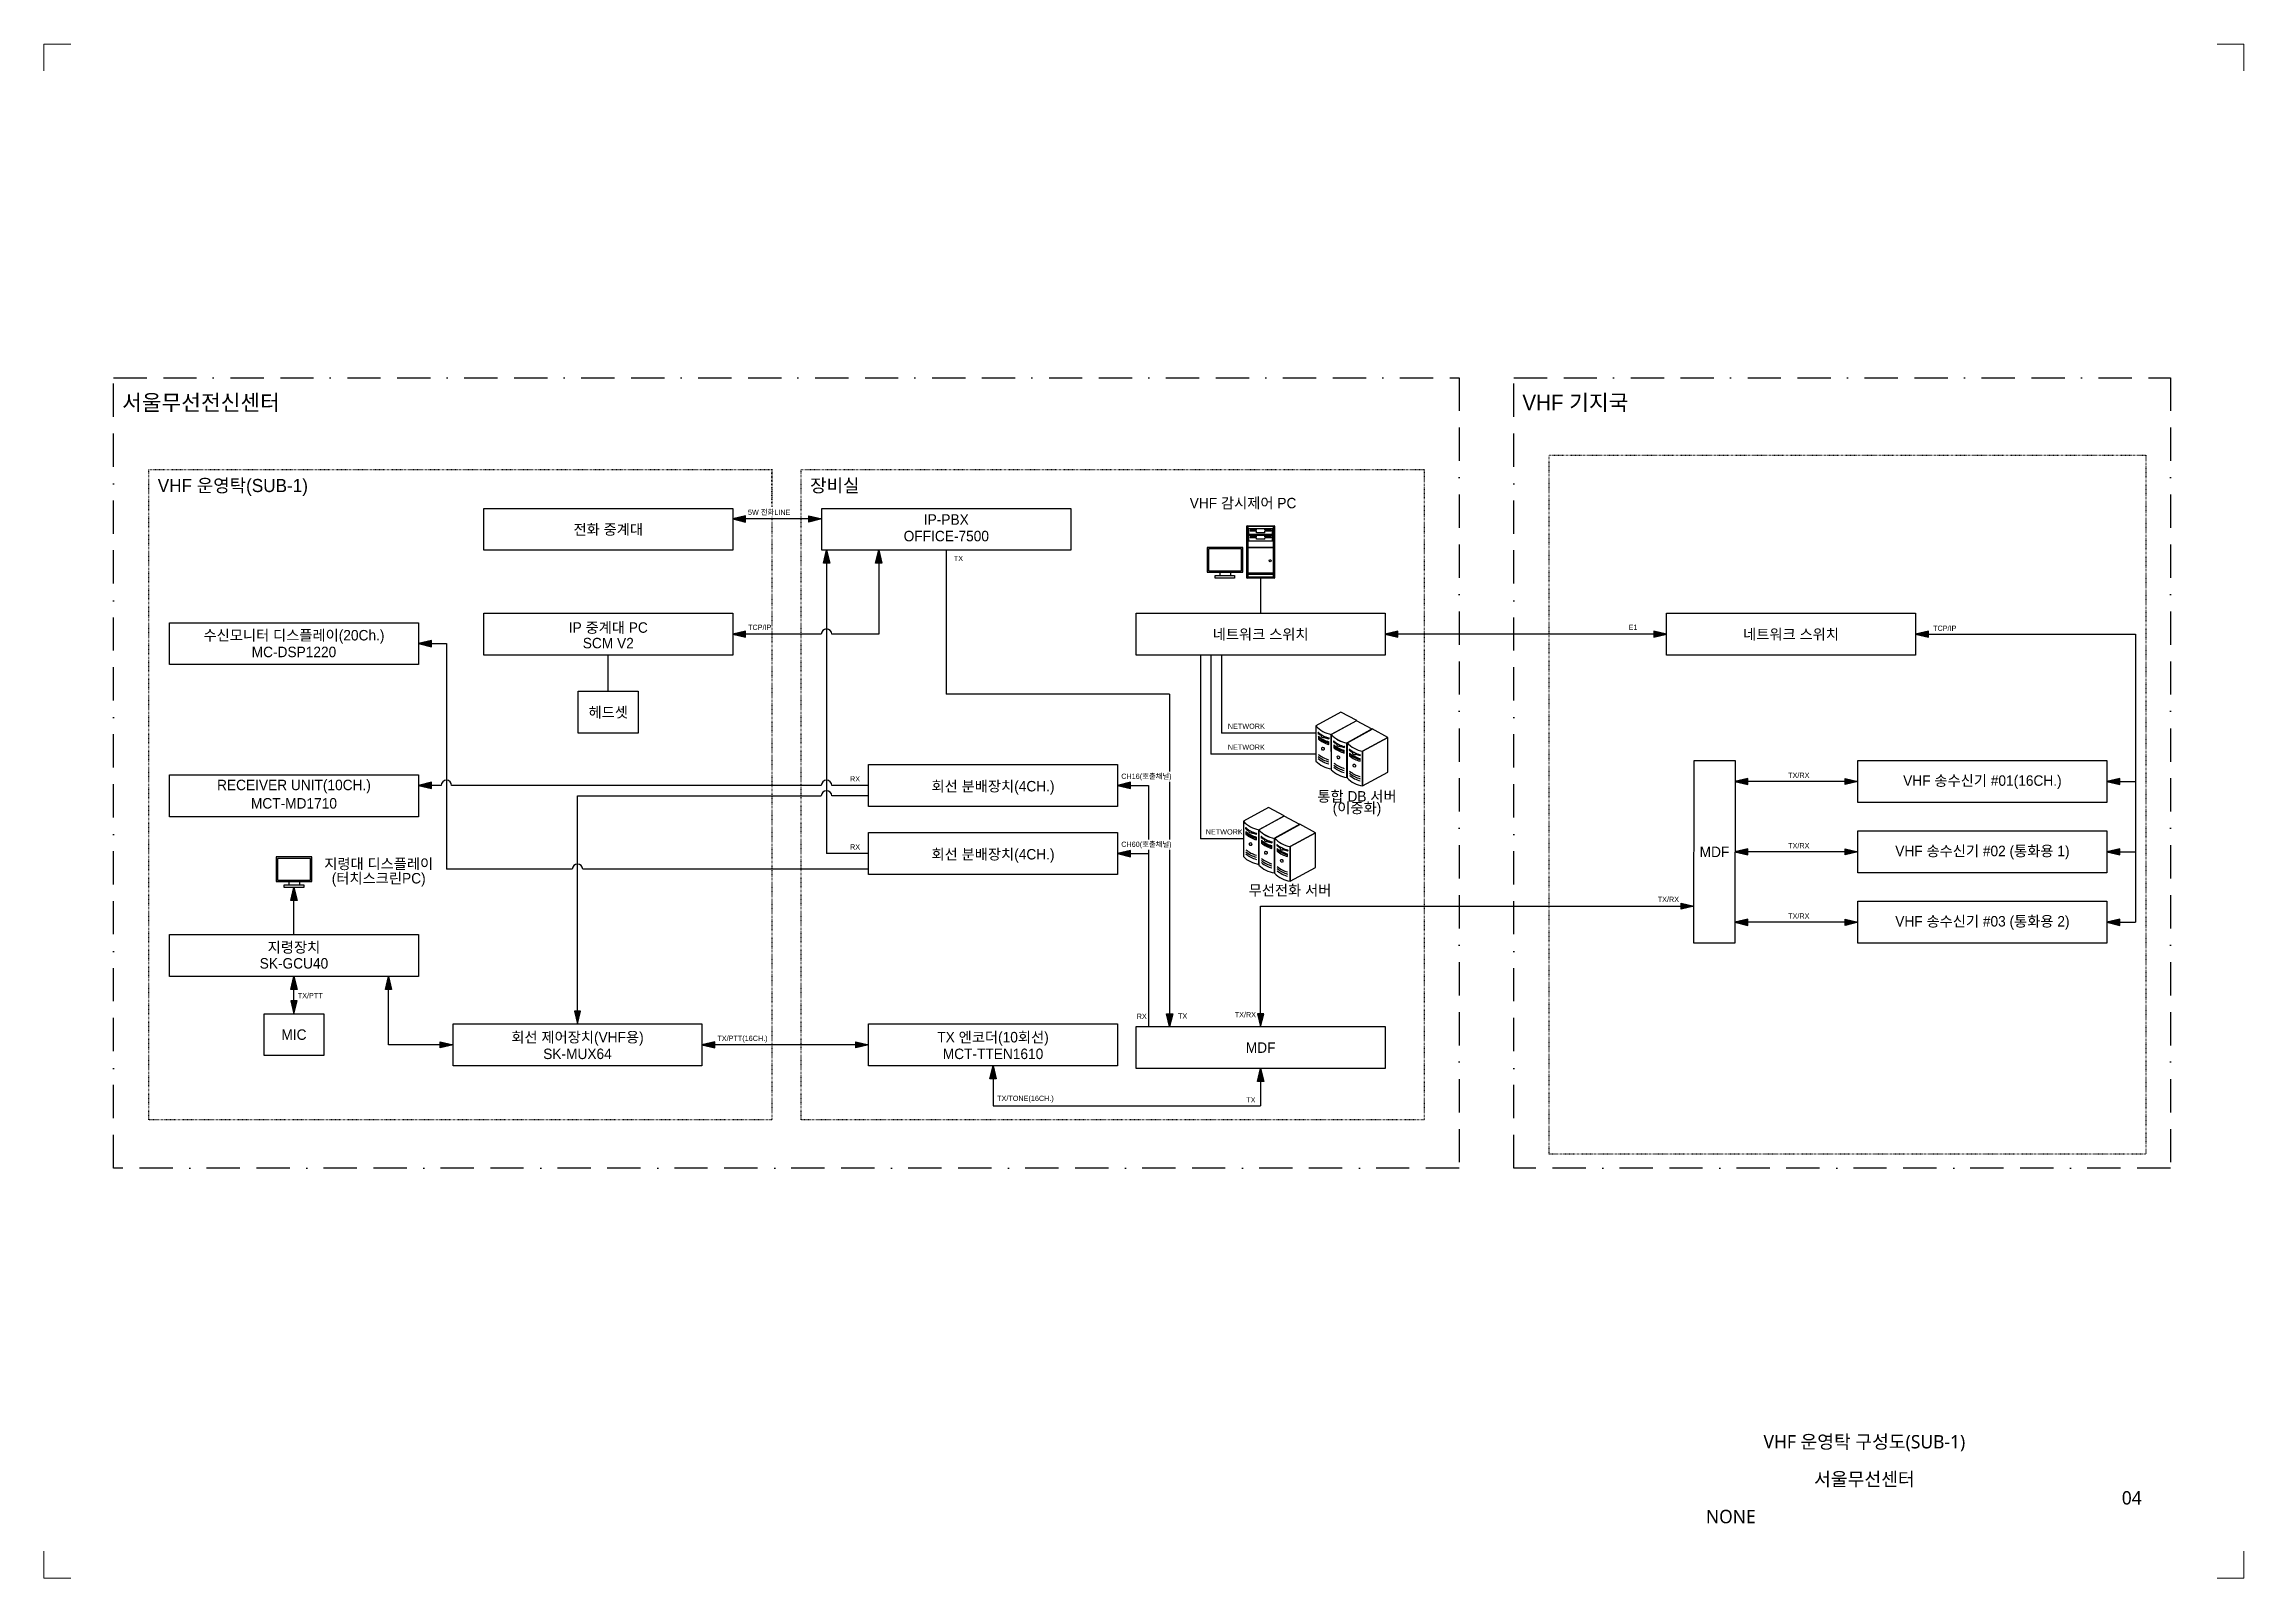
# Model space of a CAD drawing. Header units: millimetres. Extents: x 2500 to 2920, y 611 to 904.
import ezdxf
from ezdxf.enums import TextEntityAlignment as Align
from ezdxf.lldxf.tags import DXFTag

# ---------------------------------------------------------------- set-up
doc = ezdxf.new("R2010")
doc.units = ezdxf.units.MM
doc.linetypes.add('ACAD_ISO07W100', pattern=[3, 0, -3])
doc.linetypes.add('BORDER2', pattern=[22.225, 6.35, -3.175, 6.35, -3.175, 0, -3.175])
doc.layers.add('7', color=7, linetype='Continuous')
doc.layers.add('G', color=3, linetype='Continuous')
doc.layers.add('E_SYM', color=4, linetype='Continuous', lineweight=25)
doc.layers.add('PONT', color=7, linetype='Continuous', plot=False)
doc.styles.add('$0$STYLE1', font='malgun.ttf')
doc.styles.add('STYLE1', font='malgun.ttf')
doc.styles.add('돋움', font='')
doc.styles.get('돋움').set_extended_font_data('Dotum')
tags = doc.linetypes.add('HIDDEN', pattern=[0.375, 0.25, -0.125]).pattern_tags.tags
tags[6:7] = [DXFTag(74, 4), DXFTag(75, 0), DXFTag(340, '0'), DXFTag(46, 1.0), DXFTag(50, 0.0), DXFTag(44, 0.0), DXFTag(45, 0.0)]
tags[4:5] = [DXFTag(74, 4), DXFTag(75, 0), DXFTag(340, '0'), DXFTag(46, 1.0), DXFTag(50, 0.0), DXFTag(44, 0.0), DXFTag(45, 0.0)]

# ---------------------------------------------------------------- blocks, each defined once
blk = doc.blocks.new('CONSOLE')
at = {"layer": 'E_SYM', "color": 7}
for p, q in [((1131.98, 266.48), (1131.98, 274.71)), ((1132.04, 274.77), (1136.34, 274.77)), ((1132.17, 274.67), (1132.04, 274.71)), ((1132.17, 274.67), (1132.17, 266.57)), ((1132.17, 274.67), (1136.2, 274.67)), ((1136.09, 274.26), (1132.3, 274.26)), ((1132.3, 273.35), (1132.3, 274.26)), ((1136.09, 273.35), (1132.3, 273.35)), ((1136.09, 273.22), (1132.3, 273.22)), ((1132.3, 272.31), (1132.3, 273.22)), ((1133.51, 274.03), (1132.53, 274.03)), ((1132.53, 274.03), (1132.53, 273.88)), ((1133.51, 273.88), (1132.53, 273.88)), ((1133.51, 274.03), (1133.51, 274.26)), ((1133.51, 273.65), (1133.51, 273.88)), ((1134.88, 273.65), (1133.51, 273.65)), ((1133.51, 272.99), (1133.51, 273.22)), ((1134.88, 274.03), (1134.88, 274.26)), ((1135.86, 274.03), (1134.88, 274.03)), ((1135.86, 273.88), (1134.88, 273.88)), ((1134.88, 273.65), (1134.88, 273.88)), ((1134.88, 272.99), (1134.88, 273.22)), ((1135.86, 274.03), (1135.86, 273.88)), ((1136.09, 273.35), (1136.09, 274.26)), ((1136.09, 272.31), (1136.09, 273.22)), ((1136.2, 274.67), (1136.34, 274.71)), ((1136.2, 274.67), (1136.2, 266.57)), ((1136.4, 274.71), (1136.4, 266.49)), ((1132.17, 271.34), (1136.2, 271.34)), ((1132.17, 271.27), (1136.2, 271.27)), ((1136.09, 272.31), (1132.3, 272.31)), ((1133.51, 272.99), (1132.53, 272.99)), ((1132.53, 272.99), (1132.53, 272.84)), ((1133.51, 272.84), (1132.53, 272.84)), ((1133.51, 272.62), (1133.51, 272.84)), ((1134.88, 272.62), (1133.51, 272.62)), ((1135.86, 272.99), (1134.88, 272.99)), ((1135.86, 272.84), (1134.88, 272.84)), ((1134.88, 272.62), (1134.88, 272.84)), ((1135.86, 272.99), (1135.86, 272.84)), ((1132.17, 266.57), (1132.04, 266.48)), ((1136.33, 266.42), (1132.04, 266.42)), ((1136.2, 266.57), (1132.17, 266.57)), ((1136.09, 267.21), (1132.3, 267.21)), ((1132.3, 267.02), (1132.3, 267.21)), ((1136.09, 267.02), (1132.3, 267.02)), ((1136.09, 267.02), (1136.09, 267.21)), ((1136.33, 266.49), (1136.2, 266.57))]:
    blk.add_line(p, q, dxfattribs=at)
blk.add_circle((1135.71, 269.19), 0.165, dxfattribs=at)
for centre, radius, start, end in [((1132.04, 274.71), 0.0575, 90, 180), ((1136.34, 274.71), 0.0575, 0, 90), ((1132.04, 266.48), 0.0575, 180, 270), ((1136.33, 266.49), 0.0681, 270, 0)]:
    blk.add_arc(centre, radius, start, end, dxfattribs=at)
blk = doc.blocks.new('A$C67844AE1')
at = {"layer": 'E_SYM', "color": 7, "ltscale": 3}
for p, q in [((2.44, 1.16), (2.44, 0.51)), ((4.47, 1.16), (4.47, 0.51))]:
    blk.add_line(p, q, dxfattribs=at)
for points in [[(6.84, 5.84), (0, 5.84), (0, 1.16), (6.84, 1.16)], [(6.58, 5.58), (0.26, 5.58), (0.26, 1.42), (6.58, 1.42)], [(1.57, 0.51), (5.27, 0.51), (5.27, 0), (1.57, 0)]]:
    blk.add_lwpolyline(points, close=True, dxfattribs=at)
at = {"layer": '7', "xscale": 1.199999999999818, "yscale": 1.200000000000045, "zscale": 1.2}
blk.add_blockref('CONSOLE', (-1350.79, -319.7), dxfattribs=at)
blk = doc.blocks.new('NMS1')
at = {"color": 7, "linetype": 'Continuous'}
for p, q in [((63669, 100603), (63031, 100255)), ((64068, 100390), (63669, 100603)), ((63031, 100257), (63031, 99362)), ((63095, 99992), (63095, 99923)), ((63095, 99991), (63095, 99921)), ((63095, 99977), (63095, 99960)), ((63361, 99785), (63361, 99854)), ((63361, 99784), (63361, 99853)), ((64062, 100384), (63423, 100037)), ((64062, 100384), (63423, 100037)), ((63423, 100037), (63424, 99143)), ((63424, 100039), (64068, 100390)), ((63425, 99163), (63424, 100039)), ((63424, 100038), (63424, 99143)), ((63817, 99820), (64461, 100171)), ((64462, 100177), (63824, 99829)), ((64462, 100177), (63824, 99829)), ((64461, 100171), (64062, 100384)), ((64217, 99613), (64861, 99963)), ((64861, 99963), (64462, 100177)), ((63361, 99823), (63361, 99841)), ((63487, 99773), (63487, 99704)), ((63487, 99772), (63487, 99702)), ((63487, 99758), (63487, 99741)), ((63753, 99566), (63753, 99635)), ((63753, 99565), (63753, 99634)), ((63753, 99604), (63753, 99622)), ((63817, 98944), (63817, 99820)), ((63824, 99830), (63824, 98936)), ((63824, 99829), (63824, 98936)), ((63887, 99566), (63887, 99496)), ((63887, 99565), (63887, 99495)), ((63887, 99551), (63887, 99534)), ((64153, 99358), (64153, 99428)), ((64153, 99357), (64153, 99427)), ((64153, 99397), (64153, 99414)), ((64217, 98736), (64217, 99613))]:
    blk.add_line(p, q, dxfattribs=at)
at = {"color": 153, "linetype": 'Continuous'}
for p, q in [((63669, 100603), (63031, 100256)), ((64068, 100390), (63669, 100603)), ((63031, 100256), (63031, 99362)), ((64461, 100171), (64062, 100384)), ((64861, 99963), (64462, 100177)), ((64861, 99084), (64861, 99963)), ((64217, 98736), (64861, 99084))]:
    blk.add_line(p, q, dxfattribs=at)
at = {"color": 5, "const_width": 14.8}
blk.add_lwpolyline([(63031, 99362), (63032, 100256), (63669, 100603), (64861, 99963), (64861, 99084), (64213, 98736, -0.162272), (63824, 98936, 0.290137), (63817, 98944, -0.164989), (63424, 99143, -0.54141), (63425, 99163, -0.164938)], format="xyb", close=True, dxfattribs=at)
at = {"color": 7, "linetype": 'Continuous'}
blk.add_lwpolyline([(64217, 99613), (64217, 98737), (64861, 99084), (64861, 99963)], close=True, dxfattribs=at)
for centre, major_axis, ratio, start_param, end_param in [((63556, 100667), (685, 0), 0.933867, -2.444308, -1.764246), ((63559, 100674), (693, 0), 0.933867, -2.437802, -1.766163), ((63093, 100079), (8.83, 0), 0.933867, -5.45458, -3.028221), ((63103, 100079), (19.2, 0), 0.933867, -3.049775, -2.101524), ((63541, 100530), (671, 0), 0.933867, -2.301859, -2.144298), ((63579, 100520), (745, 0), 0.933867, -2.278732, -1.868547), ((63579, 100518), (745, 0), 0.933867, -2.278732, -1.868547), ((63568, 100487), (722, 0), 0.933867, -2.285458, -1.861821), ((63534, 100411), (653, 0), 0.933867, -2.308155, -1.839124), ((63568, 100432), (722, 0), 0.933867, -2.285545, -1.861734), ((63568, 100430), (722, 0), 0.933867, -2.285545, -1.861734), ((63533, 100540), (653, 0), 0.933867, -2.299152, -1.840276), ((63234, 99991), (65.6, 0), 0.498566, -3.390679, -1.320681), ((63198, 99910), (1.6, -99.7), 0.608761, -4.20006, -2.6939), ((63541, 100530), (671, 0), 0.933867, -2.02441, -1.84542), ((63356, 99940), (13.6, 0), 0.933867, -1.349482, 1.349482), ((63952, 100455), (693, 0), 0.933867, -2.437802, -1.766163), ((63949, 100449), (685, 0), 0.933867, -2.444308, -1.764246), ((63486, 99860), (8.83, 0), 0.933867, -5.45458, -3.028221), ((63496, 99860), (19.2, 0), 0.933867, -3.049775, -2.101524), ((63926, 100321), (653, 0), 0.933867, -2.299152, -1.840276), ((63530, 99782), (672, 0), 0.933867, -2.408517, -1.728455), ((63510, 100143), (86, -764), 0.913331, -0.754749, -0.336894), ((63510, 100090), (86, -764), 0.913331, -0.754749, -0.336894), ((63510, 100036), (86, -764), 0.913331, -0.754749, -0.336894), ((63934, 100311), (671, 0), 0.933867, -2.301859, -2.144298), ((63972, 100301), (745, 0), 0.933867, -2.278732, -1.868547), ((63972, 100299), (745, 0), 0.933867, -2.278732, -1.868547), ((63960, 100268), (722, 0), 0.933867, -2.285458, -1.861821), ((63926, 100192), (653, 0), 0.933867, -2.308155, -1.839124), ((63960, 100213), (722, 0), 0.933867, -2.285545, -1.861734), ((63960, 100211), (722, 0), 0.933867, -2.285545, -1.861734), ((63903, 99924), (86, -764), 0.913331, -0.754749, -0.336894), ((63627, 99772), (65.6, 0), 0.498566, -3.390679, -1.320681), ((63591, 99691), (1.6, -99.7), 0.608761, -4.20006, -2.6939), ((63934, 100311), (671, 0), 0.933867, -2.02441, -1.84542), ((63749, 99721), (13.6, 0), 0.933867, -1.349482, 1.349482), ((64349, 100241), (685, 0), 0.933867, -2.444308, -1.764246), ((64352, 100248), (693, 0), 0.933867, -2.437802, -1.766163), ((63886, 99652), (8.83, 0), 0.933867, -5.45458, -3.028221), ((63896, 99653), (19.2, 0), 0.933867, -3.049775, -2.101524), ((64334, 100104), (671, 0), 0.933867, -2.301859, -2.144298), ((64372, 100093), (745, 0), 0.933867, -2.278732, -1.868547), ((64372, 100092), (745, 0), 0.933867, -2.278732, -1.868547), ((64361, 100060), (722, 0), 0.933867, -2.285458, -1.861821), ((64327, 99985), (653, 0), 0.933867, -2.308155, -1.839124), ((64360, 100005), (722, 0), 0.933867, -2.285545, -1.861734), ((64360, 100004), (722, 0), 0.933867, -2.285545, -1.861734), ((64326, 100113), (653, 0), 0.933867, -2.299152, -1.840276), ((64027, 99565), (65.6, 0), 0.498566, -3.390679, -1.320681), ((63991, 99484), (1.6, -99.7), 0.608761, -4.20006, -2.6939), ((64334, 100104), (671, 0), 0.933867, -2.02441, -1.84542), ((64149, 99513), (13.6, 0), 0.933867, -1.349482, 1.349482), ((63923, 99563), (672, 0), 0.933867, -2.408517, -1.728455), ((63903, 99871), (86, -764), 0.913331, -0.754749, -0.336894), ((63903, 99817), (86, -764), 0.913331, -0.754749, -0.336894), ((64323, 99356), (672, 0), 0.933867, -2.408517, -1.728455), ((64303, 99717), (86, -764), 0.913331, -0.754749, -0.336894), ((64303, 99663), (86, -764), 0.913331, -0.754749, -0.336894), ((64303, 99610), (86, -764), 0.913331, -0.754749, -0.336894)]:
    blk.add_ellipse(centre, major_axis=major_axis, ratio=ratio, start_param=start_param, end_param=end_param, dxfattribs=at)
at = {"color": 153, "linetype": 'Continuous'}
for centre in [(63530, 99782), (63923, 99563), (64323, 99356)]:
    blk.add_ellipse(centre, major_axis=(672, 0), ratio=0.933867, start_param=-2.408517, end_param=-1.728455, dxfattribs=at)
at = {"color": 7, "linetype": 'Continuous'}
for centre in [(63212, 99675), (63605, 99456), (64005, 99248)]:
    blk.add_ellipse(centre, major_axis=(14, -38.6), ratio=0.734381, dxfattribs=at)

msp = doc.modelspace()

# ---------------------------------------------------------------- hatches: boundary and pattern name
h = msp.add_hatch(color=256)
h.dxf.hatch_style = 1
h.paths.add_polyline_path([(2631.69, 813.47), (2634.15, 812.87), (2634.15, 814.06)])
h = msp.add_hatch(color=256)
h.dxf.hatch_style = 1
h.paths.add_polyline_path([(2648.7, 813.47), (2646.24, 812.87), (2646.24, 814.06)])
h = msp.add_hatch(color=256)
h.dxf.hatch_style = 1
h.paths.add_polyline_path([(2649.6, 807.47), (2650.2, 805), (2649, 805)])
h = msp.add_hatch(color=256)
h.dxf.hatch_style = 1
h.paths.add_polyline_path([(2659.55, 807.47), (2660.15, 805), (2658.95, 805)])
h = msp.add_hatch(color=256)
h.dxf.hatch_style = 1
h.paths.add_polyline_path([(2571.69, 789.65), (2574.15, 789.05), (2574.15, 790.25)])
h = msp.add_hatch(color=256)
h.dxf.hatch_style = 1
h.paths.add_polyline_path([(2631.69, 791.45), (2634.15, 790.85), (2634.15, 792.05)])
h = msp.add_hatch(color=256)
h.dxf.hatch_style = 1
h.paths.add_polyline_path([(2756.23, 791.45), (2758.69, 790.85), (2758.69, 792.05)])
h = msp.add_hatch(color=256)
h.dxf.hatch_style = 1
h.paths.add_polyline_path([(2809.97, 791.45), (2807.51, 792.05), (2807.51, 790.85)])
h = msp.add_hatch(color=256)
h.dxf.hatch_style = 1
h.paths.add_polyline_path([(2857.49, 791.45), (2859.95, 790.85), (2859.95, 792.05)])
h = msp.add_hatch(color=256)
h.dxf.hatch_style = 1
h.paths.add_polyline_path([(2571.69, 762.56), (2574.15, 761.96), (2574.15, 763.16)])
h = msp.add_hatch(color=256)
h.dxf.hatch_style = 1
h.paths.add_polyline_path([(2705.14, 762.56), (2707.6, 761.96), (2707.6, 763.16)])
h = msp.add_hatch(color=256)
h.dxf.hatch_style = 1
h.paths.add_polyline_path([(2823.02, 763.32), (2825.48, 762.72), (2825.48, 763.92)])
h = msp.add_hatch(color=256)
h.dxf.hatch_style = 1
h.paths.add_polyline_path([(2846.5, 763.32), (2844.04, 762.72), (2844.04, 763.92)])
h = msp.add_hatch(color=256)
h.dxf.hatch_style = 1
h.paths.add_polyline_path([(2894.02, 763.32), (2896.48, 762.72), (2896.48, 763.92)])
h = msp.add_hatch(color=256)
h.dxf.hatch_style = 1
h.paths.add_polyline_path([(2705.14, 749.56), (2707.6, 748.96), (2707.6, 750.16)])
h = msp.add_hatch(color=256)
h.dxf.hatch_style = 1
h.paths.add_polyline_path([(2823.02, 749.88), (2825.48, 749.29), (2825.48, 750.48)])
h = msp.add_hatch(color=256)
h.dxf.hatch_style = 1
h.paths.add_polyline_path([(2846.5, 749.88), (2844.04, 749.29), (2844.04, 750.48)])
h = msp.add_hatch(color=256)
h.dxf.hatch_style = 1
h.paths.add_polyline_path([(2894.02, 749.88), (2896.48, 749.29), (2896.48, 750.48)])
h = msp.add_hatch(color=256)
h.dxf.hatch_style = 1
h.paths.add_polyline_path([(2547.92, 743.06), (2548.52, 740.6), (2547.33, 740.6)])
h = msp.add_hatch(color=256)
h.dxf.hatch_style = 1
h.paths.add_polyline_path([(2815.19, 739.52), (2812.73, 738.92), (2812.73, 740.11)])
h = msp.add_hatch(color=256)
h.dxf.hatch_style = 1
h.paths.add_polyline_path([(2823.02, 736.45), (2825.48, 735.85), (2825.48, 737.05)])
h = msp.add_hatch(color=256)
h.dxf.hatch_style = 1
h.paths.add_polyline_path([(2846.5, 736.45), (2844.04, 735.85), (2844.04, 737.05)])
h = msp.add_hatch(color=256)
h.dxf.hatch_style = 1
h.paths.add_polyline_path([(2894.02, 736.45), (2896.48, 735.85), (2896.48, 737.05)])
h = msp.add_hatch(color=256)
h.dxf.hatch_style = 1
h.paths.add_polyline_path([(2547.92, 726.07), (2548.52, 723.6), (2547.33, 723.6)])
h = msp.add_hatch(color=256)
h.dxf.hatch_style = 1
h.paths.add_polyline_path([(2565.97, 726.07), (2566.57, 723.6), (2565.37, 723.6)])
h = msp.add_hatch(color=256)
h.dxf.hatch_style = 1
h.paths.add_polyline_path([(2547.92, 718.98), (2548.52, 721.44), (2547.33, 721.44)])
h = msp.add_hatch(color=256)
h.dxf.hatch_style = 1
h.paths.add_polyline_path([(2602.05, 717.02), (2602.65, 719.49), (2601.45, 719.49)])
h = msp.add_hatch(color=256)
h.dxf.hatch_style = 1
h.paths.add_polyline_path([(2715.08, 716.5), (2714.48, 718.96), (2715.68, 718.96)])
h = msp.add_hatch(color=256)
h.dxf.hatch_style = 1
h.paths.add_polyline_path([(2732.47, 716.5), (2733.07, 718.96), (2731.87, 718.96)])
h = msp.add_hatch(color=256)
h.dxf.hatch_style = 1
h.paths.add_polyline_path([(2578.29, 713.02), (2575.83, 712.43), (2575.83, 713.62)])
h = msp.add_hatch(color=256)
h.dxf.hatch_style = 1
h.paths.add_polyline_path([(2625.81, 713.02), (2628.27, 712.43), (2628.27, 713.62)])
h = msp.add_hatch(color=256)
h.dxf.hatch_style = 1
h.paths.add_polyline_path([(2657.62, 713.02), (2655.16, 712.43), (2655.16, 713.62)])
h = msp.add_hatch(color=256)
h.dxf.hatch_style = 1
h.paths.add_polyline_path([(2681.38, 709.02), (2681.98, 706.56), (2680.78, 706.56)])
h = msp.add_hatch(color=256)
h.dxf.hatch_style = 1
h.paths.add_polyline_path([(2732.47, 708.5), (2733.07, 706.04), (2731.87, 706.04)])

# ---------------------------------------------------------------- linework, layer by layer
for p, q in [((2648.7, 813.47), (2631.69, 813.47)), ((2649.6, 807.47), (2649.6, 749.56)), ((2659.55, 807.47), (2659.55, 791.45)), ((2672.46, 807.47), (2672.46, 779.99)), ((2732.47, 802.15), (2732.47, 795.45)), ((2571.69, 789.65), (2577.02, 789.65)), ((2577.02, 789.65), (2577.02, 746.56)), ((2648.6, 791.45), (2631.69, 791.45)), ((2659.55, 791.45), (2650.6, 791.45)), ((2857.49, 791.45), (2899.47, 791.45)), ((2899.47, 791.45), (2899.47, 736.45)), ((2607.93, 780.56), (2607.93, 787.45)), ((2720.99, 787.45), (2720.99, 752.37)), ((2722.99, 787.45), (2722.99, 768.55)), ((2724.99, 787.45), (2724.99, 772.55)), ((2715.08, 779.99), (2672.46, 779.99)), ((2715.08, 779.99), (2715.08, 765.21)), ((2743.01, 772.55), (2724.99, 772.55)), ((2743.01, 768.55), (2722.99, 768.55)), ((2576.02, 762.56), (2571.69, 762.56)), ((2648.6, 762.56), (2578.02, 762.56)), ((2602.05, 717.02), (2602.05, 760.56)), ((2602.05, 760.56), (2648.6, 760.56)), ((2657.62, 762.56), (2650.6, 762.56)), ((2657.62, 760.56), (2650.6, 760.56)), ((2705.14, 762.56), (2711.08, 762.56)), ((2711.08, 762.56), (2711.08, 752.22)), ((2715.08, 763.28), (2715.08, 752.22)), ((2846.5, 763.32), (2823.02, 763.32)), ((2894.02, 763.32), (2899.47, 763.32)), ((2729.18, 752.37), (2720.99, 752.37)), ((2657.62, 749.56), (2649.6, 749.56)), ((2705.14, 749.56), (2711.08, 749.56)), ((2711.08, 750.3), (2711.08, 716.5)), ((2715.08, 750.3), (2715.08, 716.5)), ((2846.5, 749.88), (2823.02, 749.88)), ((2894.02, 749.88), (2899.47, 749.88)), ((2601.05, 746.56), (2577.02, 746.56)), ((2657.62, 746.56), (2603.05, 746.56)), ((2547.92, 734.07), (2547.92, 743.06)), ((2846.5, 736.45), (2823.02, 736.45)), ((2894.02, 736.45), (2899.47, 736.45)), ((2547.92, 718.98), (2547.92, 726.07)), ((2565.97, 713.02), (2565.97, 726.07)), ((2578.29, 713.02), (2565.97, 713.02)), ((2657.62, 713.02), (2625.81, 713.02)), ((2681.38, 709.02), (2681.38, 701.39)), ((2732.47, 708.5), (2732.47, 701.39)), ((2681.38, 701.39), (2732.47, 701.39))]:
    msp.add_line(p, q)
at = {"linetype": 'HIDDEN', "ltscale": 10}
for p, q in [((2809.97, 791.45), (2756.23, 791.45)), ((2732.47, 739.52), (2815.19, 739.52)), ((2732.47, 716.5), (2732.47, 739.52))]:
    msp.add_line(p, q, dxfattribs=at)
at = {"linetype": 'BORDER2'}
for points in [[(2513.47, 840.43), (2770.37, 840.43), (2770.37, 689.49), (2513.47, 689.49)], [(2780.8, 840.43), (2906.15, 840.43), (2906.15, 689.49), (2780.8, 689.49)]]:
    msp.add_lwpolyline(points, close=True, dxfattribs=at)
at = {"flags": 128}
for points in [[(2631.69, 813.47), (2634.15, 812.87), (2634.15, 814.06)], [(2648.7, 813.47), (2646.24, 812.87), (2646.24, 814.06)], [(2649.6, 807.47), (2650.2, 805), (2649, 805)], [(2659.55, 807.47), (2660.15, 805), (2658.95, 805)], [(2571.69, 789.65), (2574.15, 789.05), (2574.15, 790.25)], [(2631.69, 791.45), (2634.15, 790.85), (2634.15, 792.05)], [(2756.23, 791.45), (2758.69, 790.85), (2758.69, 792.05)], [(2809.97, 791.45), (2807.51, 792.05), (2807.51, 790.85)], [(2857.49, 791.45), (2859.95, 790.85), (2859.95, 792.05)], [(2571.69, 762.56), (2574.15, 761.96), (2574.15, 763.16)], [(2705.14, 762.56), (2707.6, 761.96), (2707.6, 763.16)], [(2823.02, 763.32), (2825.48, 762.72), (2825.48, 763.92)], [(2846.5, 763.32), (2844.04, 762.72), (2844.04, 763.92)], [(2894.02, 763.32), (2896.48, 762.72), (2896.48, 763.92)], [(2705.14, 749.56), (2707.6, 748.96), (2707.6, 750.16)], [(2823.02, 749.88), (2825.48, 749.29), (2825.48, 750.48)], [(2846.5, 749.88), (2844.04, 749.29), (2844.04, 750.48)], [(2894.02, 749.88), (2896.48, 749.29), (2896.48, 750.48)], [(2547.92, 743.06), (2548.52, 740.6), (2547.33, 740.6)], [(2815.19, 739.52), (2812.73, 738.92), (2812.73, 740.11)], [(2823.02, 736.45), (2825.48, 735.85), (2825.48, 737.05)], [(2846.5, 736.45), (2844.04, 735.85), (2844.04, 737.05)], [(2894.02, 736.45), (2896.48, 735.85), (2896.48, 737.05)], [(2547.92, 726.07), (2548.52, 723.6), (2547.33, 723.6)], [(2565.97, 726.07), (2566.57, 723.6), (2565.37, 723.6)], [(2547.92, 718.98), (2548.52, 721.44), (2547.33, 721.44)], [(2602.05, 717.02), (2602.65, 719.49), (2601.45, 719.49)], [(2715.08, 716.5), (2714.48, 718.96), (2715.68, 718.96)], [(2732.47, 716.5), (2733.07, 718.96), (2731.87, 718.96)], [(2578.29, 713.02), (2575.83, 712.43), (2575.83, 713.62)], [(2625.81, 713.02), (2628.27, 712.43), (2628.27, 713.62)], [(2657.62, 713.02), (2655.16, 712.43), (2655.16, 713.62)], [(2681.38, 709.02), (2681.98, 706.56), (2680.78, 706.56)], [(2732.47, 708.5), (2733.07, 706.04), (2731.87, 706.04)]]:
    msp.add_lwpolyline(points, close=True, dxfattribs=at)
for centre in [(2649.6, 791.45), (2577.02, 762.56), (2649.6, 762.56), (2649.6, 760.56), (2602.05, 746.56)]:
    msp.add_arc(centre, 1, 0, 180)
at = {"layer": '7', "color": 7, "linetype": 'ACAD_ISO07W100', "ltscale": 0.05}
for points in [[(2787.53, 825.63), (2901.48, 825.63), (2901.48, 692.17), (2787.53, 692.17)], [(2644.74, 822.87), (2763.69, 822.87), (2763.69, 698.73), (2644.74, 698.73)]]:
    msp.add_lwpolyline(points, close=True, dxfattribs=at)
msp.add_lwpolyline([(2639.15, 813.87), (2639.15, 698.73), (2520.2, 698.73), (2520.2, 822.87), (2639.15, 822.87), (2639.15, 815.65)], dxfattribs=at)
at = {"layer": '7', "color": 7, "linetype": 'ACAD_ISO07W100', "ltscale": 0.2}
msp.add_lwpolyline([(2639.15, 822.87), (2639.15, 815.65)], dxfattribs=at)
at = {"layer": '7', "color": 7, "ltscale": 3}
for points in [[(2584.17, 815.47), (2631.69, 815.47), (2631.69, 807.47), (2584.17, 807.47)], [(2648.7, 815.47), (2696.22, 815.47), (2696.22, 807.47), (2648.7, 807.47)], [(2584.17, 795.45), (2631.69, 795.45), (2631.69, 787.45), (2584.17, 787.45)], [(2708.71, 795.45), (2756.23, 795.45), (2756.23, 787.45), (2708.71, 787.45)], [(2809.97, 795.45), (2857.49, 795.45), (2857.49, 787.45), (2809.97, 787.45)], [(2524.16, 793.65), (2571.69, 793.65), (2571.69, 785.65), (2524.16, 785.65)], [(2602.21, 780.56), (2613.65, 780.56), (2613.65, 772.56), (2602.21, 772.56)], [(2524.16, 764.56), (2571.69, 764.56), (2571.69, 756.56), (2524.16, 756.56)], [(2657.62, 766.56), (2705.14, 766.56), (2705.14, 758.56), (2657.62, 758.56)], [(2815.22, 767.32), (2823.04, 767.32), (2823.02, 732.45), (2815.19, 732.45)], [(2846.5, 767.32), (2894.02, 767.32), (2894.02, 759.32), (2846.5, 759.32)], [(2657.62, 753.56), (2705.14, 753.56), (2705.14, 745.56), (2657.62, 745.56)], [(2846.5, 753.88), (2894.02, 753.88), (2894.02, 745.88), (2846.5, 745.88)], [(2846.5, 740.45), (2894.02, 740.45), (2894.02, 732.45), (2846.5, 732.45)], [(2524.16, 734.07), (2571.69, 734.07), (2571.69, 726.07), (2524.16, 726.07)], [(2542.21, 718.98), (2553.64, 718.98), (2553.64, 710.98), (2542.21, 710.98)], [(2657.62, 717.02), (2705.14, 717.02), (2705.14, 709.02), (2657.62, 709.02)], [(2708.71, 716.5), (2756.23, 716.5), (2756.23, 708.5), (2708.71, 708.5)]]:
    msp.add_lwpolyline(points, close=True, dxfattribs=at)
at = {"layer": '7', "color": 7, "linetype": 'HIDDEN', "ltscale": 10}
msp.add_lwpolyline([(2578.29, 717.02), (2625.81, 717.02), (2625.81, 709.02), (2578.29, 709.02)], close=True, dxfattribs=at)
at = {"layer": 'E_SYM', "color": 7, "ltscale": 3}
for p, q in [((2546.94, 744.22), (2546.94, 743.57)), ((2548.97, 744.22), (2548.97, 743.57))]:
    msp.add_line(p, q, dxfattribs=at)
for points in [[(2551.34, 748.9), (2544.5, 748.9), (2544.5, 744.22), (2551.34, 744.22)], [(2551.08, 748.64), (2544.77, 748.64), (2544.77, 744.48), (2551.08, 744.48)], [(2546.07, 743.57), (2549.78, 743.57), (2549.78, 743.06), (2546.07, 743.06)]]:
    msp.add_lwpolyline(points, close=True, dxfattribs=at)
at = {"layer": 'PONT', "color": 7, "lineweight": 0}
for p, q in [((2500.2, 904.14), (2500.2, 904.14, 1.02)), ((2915.14, 904.16), (2915.14, 904.16, 1.02)), ((2920.2, 904.14), (2920.2, 904.14, 1.02)), ((2500.2, 611.21), (2500.2, 611.21, 1.02))]:
    msp.add_line(p, q, dxfattribs=at)
for points in [[(2500.2, 899.03), (2500.2, 904.14), (2505.3, 904.14)], [(2920.2, 899.03), (2920.2, 904.14), (2915.1, 904.14)], [(2505.3, 611.21), (2500.2, 611.21), (2500.2, 616.31)], [(2915.1, 611.21), (2920.2, 611.21), (2920.2, 616.31)]]:
    msp.add_lwpolyline(points, dxfattribs=at)

# ---------------------------------------------------------------- block references
msp.add_blockref('A$C67844AE1', (2722.23, 802.15))
at = {"layer": 'G', "transparency": 16777216, "xscale": 0.007529365457230597, "yscale": 0.007529365457003223, "zscale": 0.007529365457121352}
for p in [(2268.42, 19.08), (2254.59, 0.87)]:
    msp.add_blockref('NMS1', p, dxfattribs=at)

# ---------------------------------------------------------------- texts
at = {"color": 7, "style": '$0$STYLE1'}
for s, height, p in [('VHF 운영탁 구성도(SUB-1)', 2.5516, (2847.73, 637.23, 69.44)), ('서울무선센터', 2.552, (2847.73, 630.09, 69.44)), ('NONE', 2.552, (2822.22, 622.95, 69.44))]:
    msp.add_text(s, height=height, dxfattribs=at).set_placement(p, align=Align.MIDDLE_CENTER)
at = {"style": 'STYLE1'}
msp.add_text('04', height=2.552, dxfattribs=at).set_placement((2898.77, 626.52), align=Align.MIDDLE_CENTER)
at = {"layer": '7', "color": 7, "ltscale": 3, "style": '돋움'}
for s, height, p in [('서울무선전신센터', 3, (2515.11, 835.69)), ('VHF 기지국', 3, (2782.44, 835.69)), ('VHF 운영탁(SUB-1)', 2.5, (2521.92, 819.84)), ('장비실', 2.5, (2646.46, 819.84))]:
    msp.add_text(s, height=height, dxfattribs=at).set_placement(p, align=Align.MIDDLE_LEFT)
for s, height, p in [('5W 전화LINE', 1, (2638.64, 814.76)), ('VHF 감시제어 PC', 2, (2729.11, 816.51)), ('전화 중계대', 2, (2607.93, 811.47)), ('OFFICE-7500', 2, (2672.46, 810.19)), ('IP-PBX', 2, (2672.46, 813.35)), ('TX', 1, (2674.78, 805.91)), ('IP 중계대 PC', 2, (2607.93, 792.74)), ('수신모니터 디스플레이(20Ch.)', 2, (2547.92, 791.08)), ('SCM V2', 2, (2607.93, 789.75)), ('TCP/IP', 1, (2636.84, 792.78)), ('네트워크 스위치', 2, (2732.47, 791.45)), ('E1', 1, (2803.56, 792.78)), ('네트워크 스위치', 2, (2833.73, 791.45)), ('TCP/IP', 1, (2863.07, 792.61)), ('MC-DSP1220', 2, (2547.92, 788.06)), ('헤드셋', 2, (2607.93, 776.56)), ('NETWORK', 1, (2729.74, 773.87)), ('NETWORK', 1, (2729.74, 769.87)), ('CH16(호출채널)', 1, (2710.66, 764.25)), ('TX/RX', 1, (2835.21, 764.52)), ('VHF 송수신기 #01(16CH.)', 2, (2870.26, 763.32)), ('RECEIVER UNIT(10CH.)', 2, (2547.92, 762.41)), ('RX', 1, (2655.04, 763.82)), ('회선 분배장치(4CH.)', 2, (2681.38, 762.25)), ('통합 DB 서버', 2, (2750.86, 760.51)), ('MCT-MD1710', 2, (2547.92, 759.15)), ('(이중화)', 2, (2750.86, 758.1)), ('CH60(호출채널)', 1, (2710.66, 751.26)), ('NETWORK', 1, (2725.52, 753.7)), ('지령대 디스플레이', 2, (2564.1, 747.62)), ('RX', 1, (2655.04, 750.82)), ('회선 분배장치(4CH.)', 2, (2681.38, 749.25)), ('MDF', 2, (2819.11, 749.88)), ('TX/RX', 1, (2835.21, 751.08)), ('VHF 송수신기 #02 (통화용 1)', 2, (2870.26, 749.88)), ('(터치스크린PC)', 2, (2564.1, 744.67)), ('무선전화 서버', 2, (2738.07, 742.55)), ('TX/RX', 1, (2810.31, 740.83)), ('TX/RX', 1, (2835.21, 737.65)), ('VHF 송수신기 #03 (통화용 2)', 2, (2870.26, 736.45)), ('지령장치', 2, (2547.92, 731.67)), ('SK-GCU40', 2, (2547.92, 728.59)), ('TX/PTT', 1, (2551.03, 722.46)), ('RX', 1, (2709.77, 718.48)), ('TX', 1, (2717.57, 718.53)), ('TX/RX', 1, (2729.55, 718.81)), ('MIC', 2, (2547.92, 714.98)), ('회선 제어장치(VHF용)', 2, (2602.05, 714.32)), ('TX/PTT(16CH.)', 1, (2633.55, 714.15)), ('TX 엔코더(10회선)', 2, (2681.38, 714.32)), ('SK-MUX64', 2, (2602.05, 711.31)), ('MCT-TTEN1610', 2, (2681.38, 711.31)), ('MDF', 2, (2732.47, 712.5)), ('TX/TONE(16CH.)', 1, (2687.57, 702.69)), ('TX', 1, (2730.61, 702.52))]:
    msp.add_text(s, height=height, dxfattribs=at).set_placement(p, align=Align.MIDDLE)

doc.saveas('drawing.dxf')
